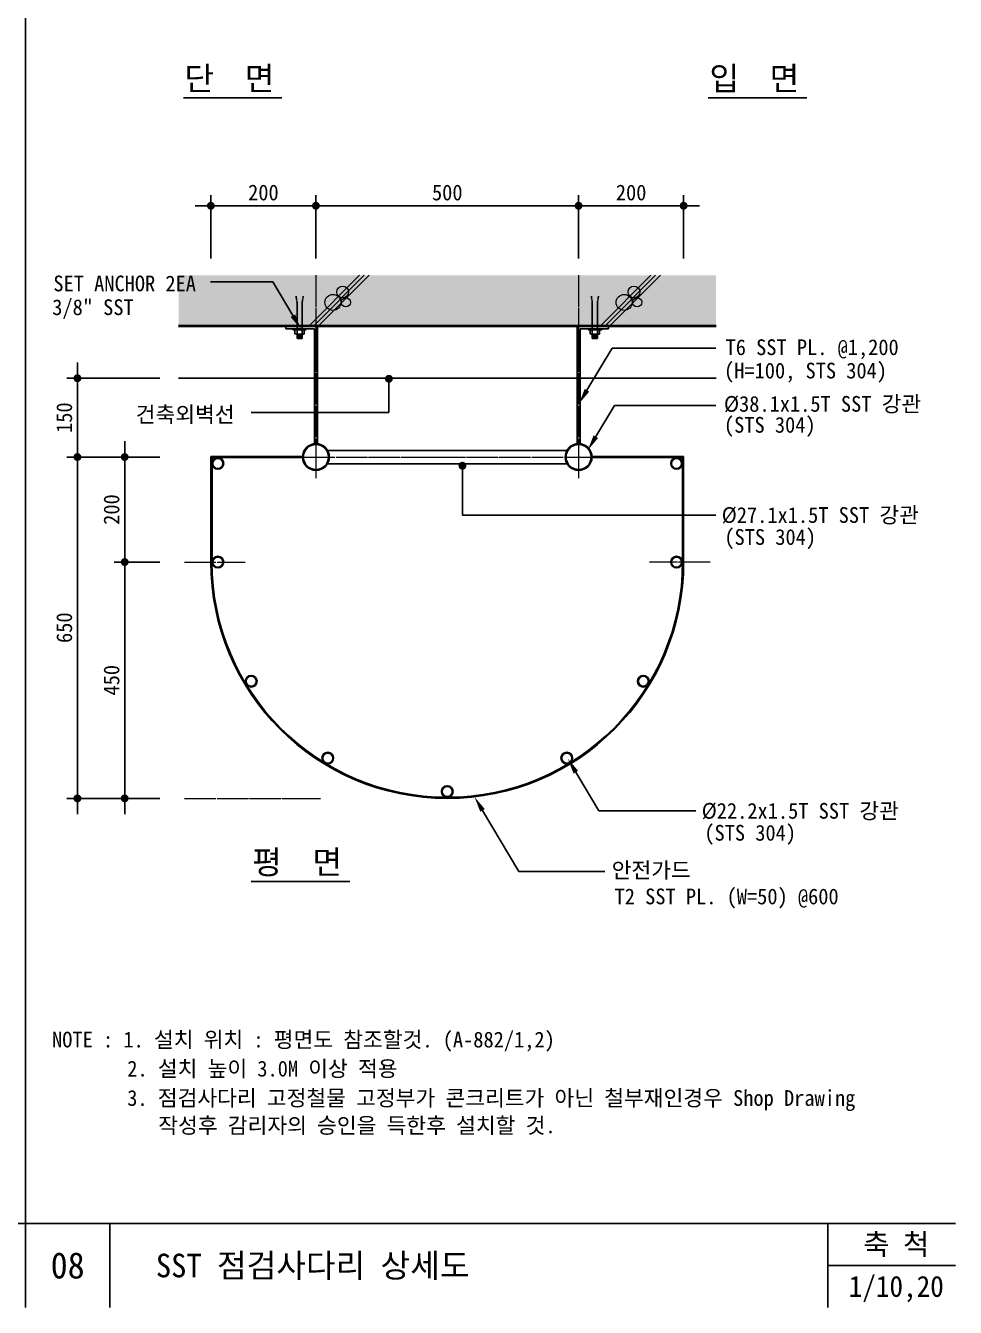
# Model space of a CAD drawing. Header units: millimetres. Extents: x 209 to 75467, y 6568 to 12199.
# Drawn here: x 14187 to 15956, y 6677 to 9117 of the extents above; entities that cross this region are included whole.
import ezdxf
from ezdxf.enums import TextEntityAlignment as Align

# ---------------------------------------------------------------- set-up
doc = ezdxf.new("R2010")
doc.units = ezdxf.units.MM
doc.header["$MEASUREMENT"] = 0
doc.linetypes.add('CEN', pattern=[62, 60, -1, 0, -1])
doc.linetypes.add('HIDDEN', pattern=[0.375, 0.25, -0.125])
doc.layers.get('0').update_dxf_attribs({"linetype": 'CONTINUOUS'})
for name, color, linetype, lineweight in [('A-CNTL', 1, 'CEN', 15), ('A-CONC-LIN1', 2, 'CONTINUOUS', 40), ('A-DIMS', 7, 'CONTINUOUS', 25), ('A-ELEV-LIN2', 7, 'CONTINUOUS', 25), ('A-MKXS-LEAD', 7, 'CONTINUOUS', 25), ('A-MKXS-TEXT1', 3, 'CONTINUOUS', 25), ('A-MKXX-SYMB', 7, 'CONTINUOUS', 25), ('A-SECT-LIN1', 4, 'CONTINUOUS', 25), ('A-XXXX-HATC', 8, 'CONTINUOUS', 18), ('A-XXXX-STL', 3, 'CONTINUOUS', 25), ('A-XXXX-SYMB', 7, 'CONTINUOUS', 25), ('A-XXXX-TXT1', 3, 'CONTINUOUS', 25), ('A-XXXX-TXT2', 3, 'CONTINUOUS', 25)]:
    doc.layers.add(name, color=color, linetype=linetype, lineweight=lineweight)
for name, color, linetype in [('A-XXXX-SOLD', 252, 'CONTINUOUS'), ('CA-ANNO-TEXT', 3, 'CONTINUOUS'), ('TABL', 7, 'CONTINUOUS')]:
    doc.layers.add(name, color=color, linetype=linetype)
doc.styles.add('HY울릉도L', font='H2GTRE.TTF')
doc.styles.add('돋움체', font='')
doc.styles.get('돋움체').set_extended_font_data('DotumChe')
doc.dimstyles.new('CDIM', dxfattribs={"dimtxt": 3, "dimasz": 1.5, "dimexe": 2, "dimexo": 1, "dimgap": 1, "dimtad": 1, "dimdec": 0, "dimrnd": 0.5, "dimzin": 0, "dimdsep": 32, "dimlunit": 6, "dimtxsty": 'HY울릉도L', "dimblk1": '_CIDOT', "dimblk2": '_CIDOT', "dimsah": 1, "dimcen": 5.5, "dimclrd": 2, "dimclre": 2, "dimclrt": 7, "dimadec": 0, "dimazin": 0, "dimtfac": 1, "dimtdec": 0, "dimtix": 1, "dimtmove": 2, "dimatfit": 1, "dimldrblk": '_CIDOT', "dimfxl": 1, "dimtolj": 1, "dimtzin": 0, "dimlwd": -1, "dimarcsym": 0})

# ---------------------------------------------------------------- blocks, each defined once
blk = doc.blocks.new('_CIDOT')
at = {"color": 0, "linetype": 'ByBlock'}
blk.add_line((2, 0), (-1, 0), dxfattribs=at)
at = {"color": 0, "linetype": 'ByBlock', "const_width": 0.5}
blk.add_lwpolyline([(-0.25, 0, 1), (0.25, 0, 1)], format="xyb", close=True, dxfattribs=at)
blk = doc.blocks.new('*D302')
at = {"layer": 'A-DIMS', "lineweight": -2, "transparency": 16777216}
for p, q in [((14442.4, 8446), (14265.3, 8446)), ((14442.4, 8296), (14265.3, 8296))]:
    blk.add_line(p, q, dxfattribs=at)
at = {"layer": 'A-DIMS', "transparency": 16777216}
blk.add_line((14285.3, 8431), (14285.3, 8311), dxfattribs=at)
at = {"layer": 'A-DIMS', "transparency": 16777216, "xscale": 15, "yscale": 15, "zscale": 15}
for p, rotation in [((14285.3, 8446), 90), ((14285.3, 8296), 270)]:
    blk.add_blockref('_CIDOT', p, dxfattribs=dict(at, rotation=rotation))
at = {"layer": 'A-DIMS', "color": 3, "transparency": 16777216, "insert": (14260.3, 8371), "char_height": 30, "attachment_point": 5, "rotation": 90, "style": '돋움체'}
blk.add_mtext('\\A1;150', dxfattribs=at)
blk = doc.blocks.new('*D303')
at = {"layer": 'A-DIMS', "lineweight": -2, "transparency": 16777216}
for p, q in [((14739.3, 8674.2), (14739.3, 8794.4)), ((15239.3, 8674.2), (15239.3, 8794.4))]:
    blk.add_line(p, q, dxfattribs=at)
at = {"layer": 'A-DIMS', "transparency": 16777216}
blk.add_line((15224.3, 8774.4), (14754.3, 8774.4), dxfattribs=at)
at = {"layer": 'A-DIMS', "transparency": 16777216, "xscale": 15, "yscale": 15, "zscale": 15, "rotation": 180}
blk.add_blockref('_CIDOT', (14739.3, 8774.4), dxfattribs=at)
at = {"layer": 'A-DIMS', "transparency": 16777216, "xscale": 15, "yscale": 15, "zscale": 15}
blk.add_blockref('_CIDOT', (15239.3, 8774.4), dxfattribs=at)
at = {"layer": 'A-DIMS', "color": 3, "transparency": 16777216, "insert": (14989.3, 8799.5), "char_height": 30, "attachment_point": 5, "style": '돋움체'}
blk.add_mtext('\\A1;500', dxfattribs=at)
blk = doc.blocks.new('*D304')
at = {"layer": 'A-DIMS', "lineweight": -2, "transparency": 16777216}
for p, q in [((14539.3, 8674.2), (14539.3, 8794.4)), ((14739.3, 8674.2), (14739.3, 8794.4))]:
    blk.add_line(p, q, dxfattribs=at)
at = {"layer": 'A-DIMS', "transparency": 16777216}
blk.add_line((14724.3, 8774.4), (14554.3, 8774.4), dxfattribs=at)
at = {"layer": 'A-DIMS', "transparency": 16777216, "xscale": 15, "yscale": 15, "zscale": 15, "rotation": 180}
blk.add_blockref('_CIDOT', (14539.3, 8774.4), dxfattribs=at)
at = {"layer": 'A-DIMS', "transparency": 16777216, "xscale": 15, "yscale": 15, "zscale": 15}
blk.add_blockref('_CIDOT', (14739.3, 8774.4), dxfattribs=at)
at = {"layer": 'A-DIMS', "color": 3, "transparency": 16777216, "insert": (14639.3, 8799.5), "char_height": 30, "attachment_point": 5, "style": '돋움체'}
blk.add_mtext('\\A1;200', dxfattribs=at)
blk = doc.blocks.new('*D305')
at = {"layer": 'A-DIMS', "lineweight": -2, "transparency": 16777216}
for p, q in [((15239.3, 8674.2), (15239.3, 8794.4)), ((15439.3, 8674.2), (15439.3, 8794.4))]:
    blk.add_line(p, q, dxfattribs=at)
at = {"layer": 'A-DIMS', "transparency": 16777216}
blk.add_line((15424.3, 8774.4), (15254.3, 8774.4), dxfattribs=at)
at = {"layer": 'A-DIMS', "transparency": 16777216, "xscale": 15, "yscale": 15, "zscale": 15, "rotation": 180}
blk.add_blockref('_CIDOT', (15239.3, 8774.4), dxfattribs=at)
at = {"layer": 'A-DIMS', "transparency": 16777216, "xscale": 15, "yscale": 15, "zscale": 15}
blk.add_blockref('_CIDOT', (15439.3, 8774.4), dxfattribs=at)
at = {"layer": 'A-DIMS', "color": 3, "transparency": 16777216, "insert": (15339.3, 8799.5), "char_height": 30, "attachment_point": 5, "style": '돋움체'}
blk.add_mtext('\\A1;200', dxfattribs=at)
blk = doc.blocks.new('*D306')
at = {"layer": 'A-DIMS', "lineweight": -2, "transparency": 16777216}
for p, q in [((14442.4, 8296), (14355.3, 8296)), ((14442.4, 8096), (14355.3, 8096))]:
    blk.add_line(p, q, dxfattribs=at)
at = {"layer": 'A-DIMS', "transparency": 16777216}
blk.add_line((14375.3, 8281), (14375.3, 8111), dxfattribs=at)
at = {"layer": 'A-DIMS', "transparency": 16777216, "xscale": 15, "yscale": 15, "zscale": 15}
for p, rotation in [((14375.3, 8296), 90), ((14375.3, 8096), 270)]:
    blk.add_blockref('_CIDOT', p, dxfattribs=dict(at, rotation=rotation))
at = {"layer": 'A-DIMS', "color": 3, "transparency": 16777216, "insert": (14350.3, 8196), "char_height": 30, "attachment_point": 5, "rotation": 90, "style": '돋움체'}
blk.add_mtext('\\A1;200', dxfattribs=at)
blk = doc.blocks.new('*D307')
at = {"layer": 'A-DIMS', "lineweight": -2, "transparency": 16777216}
for p, q in [((14442.4, 8096), (14355.3, 8096)), ((14442.4, 7646), (14355.3, 7646))]:
    blk.add_line(p, q, dxfattribs=at)
at = {"layer": 'A-DIMS', "transparency": 16777216}
blk.add_line((14375.3, 8081), (14375.3, 7661), dxfattribs=at)
at = {"layer": 'A-DIMS', "transparency": 16777216, "xscale": 15, "yscale": 15, "zscale": 15}
for p, rotation in [((14375.3, 8096), 90), ((14375.3, 7646), 270)]:
    blk.add_blockref('_CIDOT', p, dxfattribs=dict(at, rotation=rotation))
at = {"layer": 'A-DIMS', "color": 3, "transparency": 16777216, "insert": (14350.3, 7871), "char_height": 30, "attachment_point": 5, "rotation": 90, "style": '돋움체'}
blk.add_mtext('\\A1;450', dxfattribs=at)
blk = doc.blocks.new('*D308')
at = {"layer": 'A-DIMS', "lineweight": -2, "transparency": 16777216}
for p, q in [((14442.4, 8296), (14265.3, 8296)), ((14442.4, 7646), (14265.3, 7646))]:
    blk.add_line(p, q, dxfattribs=at)
at = {"layer": 'A-DIMS', "transparency": 16777216}
blk.add_line((14285.3, 8281), (14285.3, 7661), dxfattribs=at)
at = {"layer": 'A-DIMS', "transparency": 16777216, "xscale": 15, "yscale": 15, "zscale": 15}
for p, rotation in [((14285.3, 8296), 90), ((14285.3, 7646), 270)]:
    blk.add_blockref('_CIDOT', p, dxfattribs=dict(at, rotation=rotation))
at = {"layer": 'A-DIMS', "color": 3, "transparency": 16777216, "insert": (14260.3, 7971), "char_height": 30, "attachment_point": 5, "rotation": 90, "style": '돋움체'}
blk.add_mtext('\\A1;650', dxfattribs=at)

msp = doc.modelspace()

# ---------------------------------------------------------------- hatches: boundary and pattern name
at = {"layer": 'A-XXXX-SOLD'}
msp.add_hatch(color=256, dxfattribs=at).paths.add_polyline_path([(15500.9, 8642), (14477.7, 8642), (14477.7, 8546), (15500.9, 8546)])

# ---------------------------------------------------------------- linework, layer by layer
at = {"layer": 'A-CNTL'}
for p, q in [((14739.3, 8642), (14739.3, 8256)), ((15239.3, 8642), (15239.3, 8256)), ((14560.6, 8296), (14754.5, 8296)), ((14715.4, 8296), (15254.5, 8296)), ((15224.1, 8296), (15395.2, 8296)), ((14488.9, 8096), (14604.5, 8096)), ((15489.7, 8096), (15374.1, 8096)), ((14488.9, 7646), (14747.8, 7646))]:
    msp.add_line(p, q, dxfattribs=at)
at = {"layer": 'A-CONC-LIN1'}
msp.add_line((14477.7, 8546), (15500.9, 8546), dxfattribs=at)
at = {"layer": 'A-ELEV-LIN2'}
for p, q in [((14682.3, 8540), (14682.3, 8546)), ((14742.3, 8546), (14682.3, 8546)), ((14742.3, 8546), (14742.3, 8321.2)), ((15236.3, 8546), (15236.3, 8321.2)), ((15236.3, 8546), (15296.3, 8546)), ((15296.3, 8540), (15296.3, 8546)), ((14736.3, 8540), (14682.3, 8540)), ((14736.3, 8540), (14736.3, 8321.2)), ((15242.3, 8540), (15242.3, 8321.2)), ((15242.3, 8540), (15296.3, 8540)), ((14761.3, 8308.7), (15217.3, 8308.7)), ((14539.3, 8297), (14539.3, 8096)), ((14713.9, 8297), (14539.3, 8297)), ((14541.6, 8295), (14541.6, 8096)), ((14713.9, 8295), (14541.6, 8295)), ((14761.3, 8283.3), (15217.3, 8283.3)), ((15264.7, 8297), (15439.3, 8297)), ((15264.7, 8295), (15437, 8295)), ((15437, 8295), (15437, 8096)), ((15439.3, 8297), (15439.3, 8096))]:
    msp.add_line(p, q, dxfattribs=at)
for radius in [450, 448]:
    msp.add_arc((14989.3, 8096), radius, 180, 0, dxfattribs=at)
at = {"layer": 'A-MKXS-LEAD'}
for p, q in [((14657.2, 8629.5), (14538.7, 8629.5)), ((14695.4, 8565.2), (14657.2, 8629.5)), ((15255.2, 8423.1), (15303, 8503.6)), ((15303, 8503.6), (15500.3, 8503.6)), ((14878.3, 8445), (14878.3, 8380.6)), ((14878.3, 8380.6), (14615.8, 8380.6)), ((15272.1, 8334.8), (15307.5, 8394.3)), ((15307.5, 8394.3), (15500.3, 8394.3)), ((15018.2, 8279.4), (15018.2, 8185.4)), ((15018.2, 8185.4), (15500.3, 8185.4)), ((15234, 7695.9), (15277.8, 7622.1)), ((15056.4, 7623.2), (15125.5, 7506.9)), ((15277.8, 7622.1), (15462.2, 7622.1)), ((15125.5, 7506.9), (15289, 7506.9))]:
    msp.add_line(p, q, dxfattribs=at)
at = {"layer": 'A-MKXS-LEAD', "const_width": 7.5}
for points in [[(14874.5, 8445, -1), (14882, 8445, -1)], [(15021.9, 8279.4, 1), (15014.4, 8279.4, 1)]]:
    msp.add_lwpolyline(points, format="xyb", close=True, dxfattribs=at)
at = {"layer": 'A-MKXS-LEAD'}
for points in [[(14699.7, 8567.7), (14710.8, 8539.4), (14691.1, 8562.6)], [(15250.9, 8425.6), (15239.9, 8397.3), (15259.5, 8420.5)], [(15267.8, 8337.3), (15256.8, 8309), (15276.4, 8332.2)], [(15229.7, 7693.3), (15218.7, 7721.7), (15238.3, 7698.5)], [(15052.1, 7620.6), (15041.1, 7649), (15060.7, 7625.7)]]:
    msp.add_solid(points, dxfattribs=at)
at = {"layer": 'A-MKXX-SYMB'}
for p, q in [((14486.9, 8980.2), (14674.6, 8980.2)), ((15486.2, 8980.2), (15673.9, 8980.2)), ((14616, 7487.8), (14803.7, 7487.8))]:
    msp.add_line(p, q, dxfattribs=at)
at = {"layer": 'A-SECT-LIN1'}
msp.add_line((14477.7, 8446), (15500.9, 8446), dxfattribs=at)
at = {"layer": 'A-XXXX-HATC'}
for p, q in [((14726.4, 8546), (14822.4, 8642)), ((14735.4, 8546), (14831.4, 8642)), ((14744.5, 8546), (14840.5, 8642)), ((15280.8, 8546), (15376.8, 8642)), ((15289.8, 8546), (15385.8, 8642)), ((15298.9, 8546), (15394.9, 8642))]:
    msp.add_line(p, q, dxfattribs=at)
for centre, radius in [((14790.2, 8610.2), 11.2), ((15344.6, 8610.2), 11.2), ((14771.6, 8590.5), 15.2), ((14796.2, 8590.6), 8.8), ((15326, 8590.5), 15.2), ((15350.7, 8590.6), 8.8)]:
    msp.add_circle(centre, radius, dxfattribs=at)
at = {"layer": 'A-XXXX-STL'}
for centre, radius in [((14739.3, 8296), 25.4), ((14739.3, 8296), 23.9), ((15239.3, 8296), 25.4), ((15239.3, 8296), 23.9), ((14552.7, 8283.9), 11.1), ((14552.7, 8283.9), 9.6), ((15425.9, 8283.9), 11.1), ((15425.9, 8283.9), 9.6), ((14552.7, 8096), 11.1), ((14552.7, 8096), 9.6), ((15425.9, 8096), 11.1), ((15425.9, 8096), 9.6), ((14616.1, 7869), 11.1), ((14616.1, 7869), 9.6), ((15362.5, 7869), 11.1), ((15362.5, 7869), 9.6), ((14761.8, 7722.8), 11.1), ((14761.8, 7722.8), 9.6), ((15216.8, 7722.8), 11.1), ((15216.8, 7722.8), 9.6), ((14989.3, 7659.1), 11.1), ((14989.3, 7659.1), 9.6)]:
    msp.add_circle(centre, radius, dxfattribs=at)
at = {"layer": 'A-XXXX-SYMB', "linetype": 'HIDDEN', "ltscale": 5}
for p, q in [((14695.3, 8538.3), (14695.3, 8540)), ((14695.3, 8538.3), (14721.2, 8538.3)), ((14699.3, 8531), (14699.3, 8538.3)), ((14702.3, 8530), (14700.3, 8530)), ((14714.2, 8530), (14702.3, 8530)), ((14703.3, 8538.3), (14703.3, 8531)), ((14703.3, 8522), (14703.3, 8530)), ((14713.2, 8526.5), (14703.3, 8528.6)), ((14713.2, 8525), (14703.3, 8527.1)), ((14713.2, 8523.5), (14703.3, 8525.6)), ((14713.2, 8522), (14703.3, 8524.1)), ((14713.2, 8522), (14703.3, 8522)), ((14713.2, 8528), (14703.9, 8530)), ((14713.2, 8529.5), (14710.9, 8530)), ((14713.2, 8538.3), (14713.2, 8531)), ((14713.2, 8522), (14713.2, 8530)), ((14716.2, 8530), (14714.2, 8530)), ((14717.2, 8538.3), (14717.2, 8531)), ((14721.2, 8540), (14721.2, 8538.3)), ((15257.4, 8540), (15257.4, 8538.3)), ((15283.3, 8538.3), (15257.4, 8538.3)), ((15261.4, 8538.3), (15261.4, 8531)), ((15262.4, 8530), (15264.4, 8530)), ((15264.4, 8530), (15276.4, 8530)), ((15265.4, 8538.3), (15265.4, 8531)), ((15265.4, 8522), (15265.4, 8530)), ((15265.4, 8529.5), (15267.7, 8530)), ((15265.4, 8528), (15274.7, 8530)), ((15265.4, 8526.5), (15275.4, 8528.6)), ((15265.4, 8525), (15275.4, 8527.1)), ((15265.4, 8523.5), (15275.4, 8525.6)), ((15265.4, 8522), (15275.4, 8524.1)), ((15265.4, 8522), (15275.4, 8522)), ((15275.4, 8538.3), (15275.4, 8531)), ((15275.4, 8522), (15275.4, 8530)), ((15276.4, 8530), (15278.4, 8530)), ((15279.4, 8531), (15279.4, 8538.3)), ((15283.3, 8538.3), (15283.3, 8540))]:
    msp.add_line(p, q, dxfattribs=at)
for points in [[(14701.5, 8602.4), (14703.3, 8590.5), (14703.3, 8540)], [(14715, 8602.4), (14713.2, 8590.5), (14713.2, 8540)], [(15263.6, 8602.4), (15265.4, 8590.5), (15265.4, 8540)], [(15277.1, 8602.4), (15275.4, 8590.5), (15275.4, 8540)]]:
    msp.add_lwpolyline(points, dxfattribs=at)
for centre, start, end in [((14700.3, 8531), 180, 270), ((14702.3, 8531), 270, 0), ((14704.3, 8531), 180, 270), ((14712.2, 8531), 270, 0), ((14714.2, 8531), 180, 270), ((14716.2, 8531), 270, 0), ((15262.4, 8531), 180, 270), ((15264.4, 8531), 270, 0), ((15266.4, 8531), 180, 270), ((15274.4, 8531), 270, 0), ((15276.4, 8531), 180, 270), ((15278.4, 8531), 270, 0)]:
    msp.add_arc(centre, 0.999, start, end, dxfattribs=at)
at = {"layer": 'TABL', "linetype": 'ByBlock'}
for p, q in [((14186.7, 6676.8), (14186.7, 12198.8)), ((15713.6, 6756.8), (15956.5, 6756.8))]:
    msp.add_line(p, q, dxfattribs=at)
at = {"layer": 'TABL'}
for p, q in [((8609, 6836.8), (15956.5, 6836.8)), ((15713.6, 6836.8), (15713.6, 6676.8))]:
    msp.add_line(p, q, dxfattribs=at)
msp.add_lwpolyline([(14346.7, 6836.8), (14346.7, 6676.8)], dxfattribs=at)

# ---------------------------------------------------------------- texts
at = {"layer": 'A-MKXS-TEXT1', "style": '돋움체'}
for s, height, p in [('SET ANCHOR 2EA', 30, (14239.5, 8611.5)), ('3/8" SST', 30, (14237.3, 8566.3)), ('T6 SST PL. @1,200', 30, (15519.1, 8490.1)), ('(H=100, STS 304)', 30, (15516.2, 8445.6)), ('건축외벽선', 30, (14396.3, 8362.2)), ('Ø38.1x1.5T SST 강관', 30, (15516, 8382.2)), ('(STS 304)', 30, (15516, 8342.3)), ('Ø27.1x1.5T SST 강관', 30, (15511.7, 8170.6)), ('(STS 304)', 30, (15516.8, 8128.7)), ('Ø22.2x1.5T SST 강관', 30, (15473.6, 7607.3)), ('(STS 304)', 30, (15478.7, 7565.5)), ('안전가드', 30, (15302.3, 7494.5)), ('T2 SST PL. (W=50) @600 ', 30, (15307.8, 7444.3)), ('NOTE : 1. 설치 위치 : 평면도 참조할것. (A-882/1,2)', 30, (14237, 7171.7)), ('2. 설치 높이 3.0M 이상 적용', 30, (14380.2, 7116.4)), ('3. 점검사다리 고정철물 고정부가 콘크리트가 아닌 철부재인경우 Shop Drawing', 30, (14380.1, 7060.5)), (' 작성후 감리자의 승인을 득한후 설치할 것. ', 30, (14419.8, 7008.3)), ('SST 점검사다리 상세도', 45, (14434.6, 6734))]:
    msp.add_text(s, height=height, dxfattribs=at).set_placement(p)
at = {"layer": 'A-XXXX-TXT1', "style": '돋움체'}
for s, p in [('단  면', (14488.9, 8994.5)), ('입  면', (15488.2, 8994.5)), ('평  면', (14618, 7502.1))]:
    msp.add_text(s, height=45, dxfattribs=at).set_placement(p)
at = {"layer": 'A-XXXX-TXT2', "style": '돋움체'}
for s, p in [('축 척', (15844, 6796.8)), ('1/10,20', (15844, 6716.8))]:
    msp.add_text(s, height=40, dxfattribs=at).set_placement(p, align=Align.MIDDLE_CENTER)
at = {"layer": 'CA-ANNO-TEXT', "style": '돋움체'}
msp.add_text('08', height=50, dxfattribs=at).set_placement((14266.7, 6756.8), align=Align.MIDDLE_CENTER)

# ---------------------------------------------------------------- dimensions: what is measured, and where the dimension line sits
at = {"layer": 'A-DIMS'}
for base, p1, p2, text, picture, middle in [((14539.3, 8774.4), (14739.3, 8664.2), (14539.3, 8664.2), '200', '*D304', (14639.3, 8799.5)), ((14739.3, 8774.4), (15239.3, 8664.2), (14739.3, 8664.2), '500', '*D303', (14989.3, 8799.5)), ((15239.3, 8774.4), (15439.3, 8664.2), (15239.3, 8664.2), '200', '*D305', (15339.3, 8799.5))]:
    dim = msp.add_linear_dim(base=base, p1=p1, p2=p2, text=text, dimstyle='CDIM', override={"dimscale": 10, "dimtxsty": '돋움체', "dimclrd": 256, "dimclre": 256, "dimclrt": 3}, dxfattribs=at)
    dim.commit()
    dim.dimension.update_dxf_attribs({"geometry": picture, "text_midpoint": middle})
for base, p1, p2, text, picture, middle in [((14285.3, 8296), (14452.4, 8446), (14452.4, 8296), '150', '*D302', (14260.3, 8371)), ((14285.3, 7646), (14452.4, 8296), (14452.4, 7646), '650', '*D308', (14260.3, 7971)), ((14375.3, 8096), (14452.4, 8296), (14452.4, 8096), '200', '*D306', (14350.3, 8196)), ((14375.3, 7646), (14452.4, 8096), (14452.4, 7646), '450', '*D307', (14350.3, 7871))]:
    dim = msp.add_linear_dim(base=base, p1=p1, p2=p2, angle=270, text=text, dimstyle='CDIM', override={"dimscale": 10, "dimtxsty": '돋움체', "dimclrd": 256, "dimclre": 256, "dimclrt": 3}, dxfattribs=at)
    dim.commit()
    dim.dimension.update_dxf_attribs({"geometry": picture, "text_midpoint": middle})

doc.saveas('drawing.dxf')
